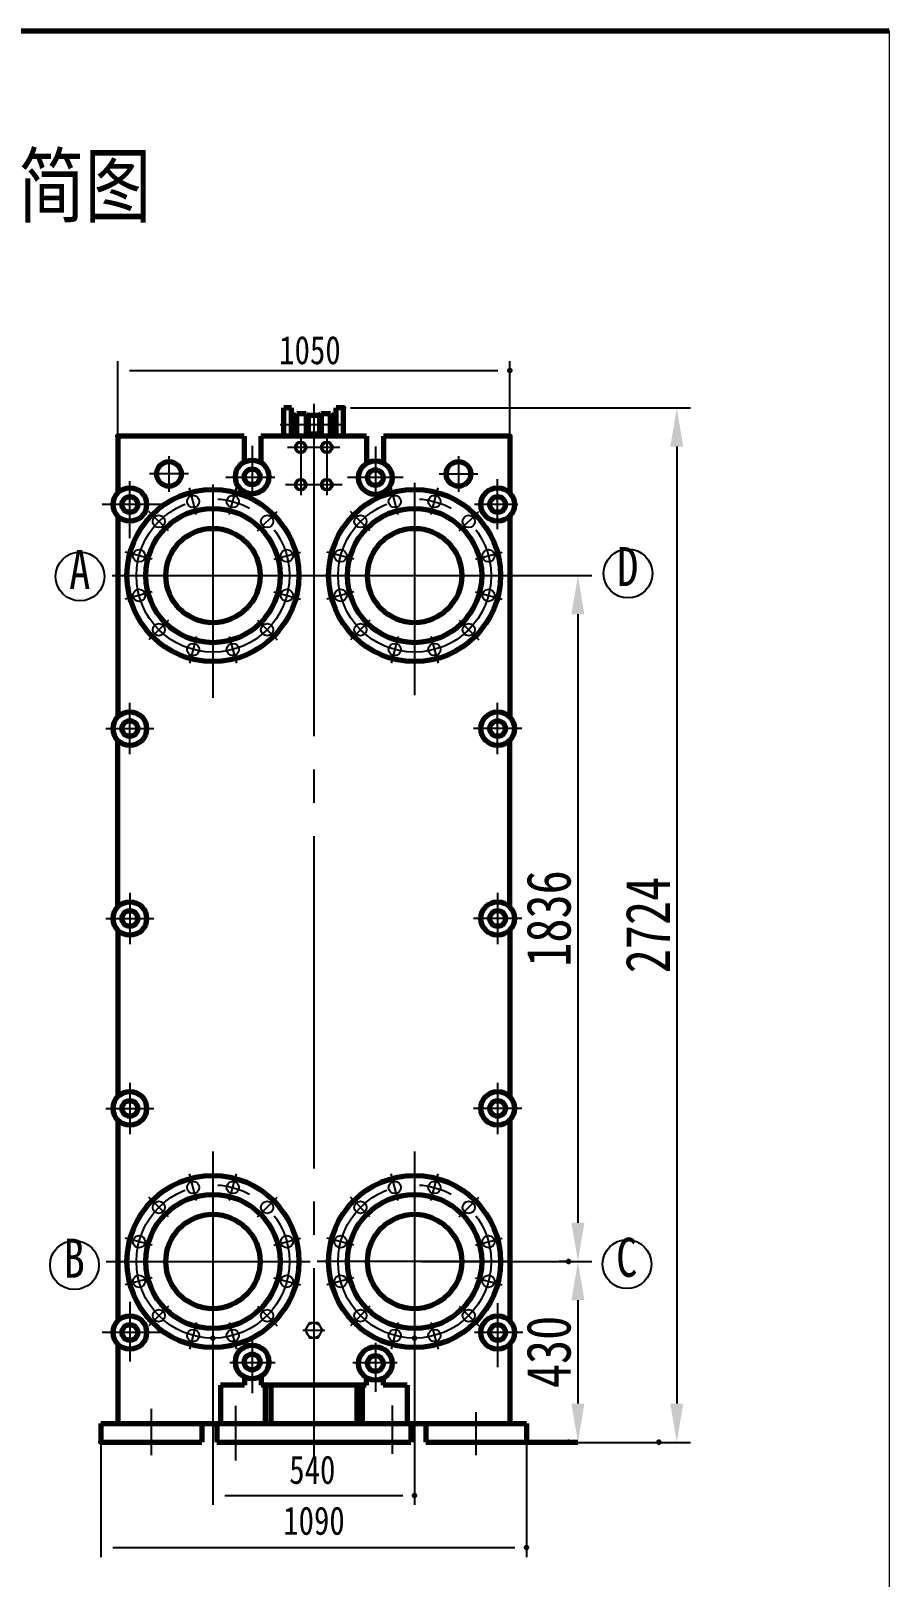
# Model space of a CAD drawing. Header units: millimetres. Extents: x -1351 to 1275, y 768 to 1047.
# Drawn here: x -1017.9 to -940.4, y 907.1 to 1046.6 of the extents above; entities that cross this region are included whole.
import ezdxf

# ---------------------------------------------------------------- set-up
doc = ezdxf.new("R2010")
doc.units = ezdxf.units.MM
doc.linetypes.add('EB_DASHDOT', pattern=[39, 30, -3, 3, -3])
doc.layers.get('0').update_dxf_attribs({"lineweight": 0})
for name, color, linetype, lineweight in [('CAXA0', 7, 'Continuous', 70), ('CAXA1', 1, 'EB_DASHDOT', 25), ('CAXA3', 7, 'Continuous', 25), ('CAXA4', 3, 'Continuous', 25)]:
    doc.layers.add(name, color=color, linetype=linetype, lineweight=lineweight)
doc.styles.add('HZTXT', font='TXT.SHX', dxfattribs={"width": 0.8, "bigfont": 'HZTXT.SHX'})
doc.dimstyles.get("Standard").update_dxf_attribs({"dimtxt": 4, "dimasz": 3.5, "dimexe": 1.25, "dimexo": 0.625, "dimtad": 1, "dimdec": 4, "dimdsep": 46, "dimtxsty": 'HZTXT', "dimcen": 0, "dimclrd": 256, "dimclre": 256, "dimclrt": 256, "dimadec": 0, "dimazin": 0, "dimtfac": 1, "dimtdec": 4, "dimtmove": 0, "dimatfit": 3, "dimfxl": 0, "dimtolj": 1, "dimtzin": 0, "dimarcsym": 0})

# ---------------------------------------------------------------- blocks, each defined once
blk = doc.blocks.new('*D20')
at = {"layer": 'CAXA0', "linetype": 'Continuous', "lineweight": -2}
for p, q in [((-989, 1012.6), (-958.28, 1012.6)), ((-959.53, 1009.1), (-959.53, 922.72)), ((-972.47, 919.22), (-958.28, 919.22))]:
    blk.add_line(p, q, dxfattribs=at)
at = {"layer": 'CAXA0', "linetype": 'Continuous'}
for points in [[(-960.12, 1009.1), (-958.95, 1009.1), (-959.53, 1012.6)], [(-960.12, 922.72), (-958.95, 922.72), (-959.53, 919.22)]]:
    blk.add_solid(points, dxfattribs=at)
at = {"layer": 'Defpoints', "color": 0, "linetype": 'Continuous'}
for p in [(-989.62, 1012.6), (-973.1, 919.22), (-959.53, 919.22)]:
    blk.add_point(p, dxfattribs=at)
at = {"layer": 'CAXA0', "linetype": 'Continuous', "lineweight": 70, "insert": (-962.16, 965.91), "char_height": 4, "attachment_point": 5, "rotation": 90, "style": 'HZTXT'}
blk.add_mtext('\\A1;\\fFangSong_GB2312;2724', dxfattribs=at)
blk = doc.blocks.new('*D29')
at = {"layer": 'CAXA0', "linetype": 'Continuous', "lineweight": -2}
for p, q in [((-982.56, 997.46), (-967.21, 997.46)), ((-968.46, 993.96), (-968.46, 939.04)), ((-982.56, 935.54), (-967.21, 935.54))]:
    blk.add_line(p, q, dxfattribs=at)
at = {"layer": 'CAXA0', "linetype": 'Continuous'}
for points in [[(-969.05, 993.96), (-967.88, 993.96), (-968.46, 997.46)], [(-969.05, 939.04), (-967.88, 939.04), (-968.46, 935.54)]]:
    blk.add_solid(points, dxfattribs=at)
at = {"layer": 'Defpoints', "color": 0, "linetype": 'Continuous'}
for p in [(-983.18, 997.46), (-983.18, 935.54), (-968.46, 935.54)]:
    blk.add_point(p, dxfattribs=at)
at = {"layer": 'CAXA0', "linetype": 'Continuous', "lineweight": 70, "insert": (-971.09, 966.5), "char_height": 4, "attachment_point": 5, "rotation": 90, "style": 'HZTXT'}
blk.add_mtext('\\A1;\\fFangSong_GB2312;1836', dxfattribs=at)
blk = doc.blocks.new('*D30')
at = {"layer": 'CAXA3', "lineweight": -2}
for p, q in [((-982.59, 935.54), (-967.21, 935.54)), ((-968.46, 932.04), (-968.46, 922.72)), ((-972.47, 919.22), (-967.21, 919.22))]:
    blk.add_line(p, q, dxfattribs=at)
at = {"layer": 'CAXA3'}
for points in [[(-969.05, 932.04), (-967.88, 932.04), (-968.46, 935.54)], [(-969.05, 922.72), (-967.88, 922.72), (-968.46, 919.22)]]:
    blk.add_solid(points, dxfattribs=at)
at = {"layer": 'Defpoints', "color": 0}
for p in [(-983.21, 935.54), (-973.1, 919.22), (-968.46, 919.22)]:
    blk.add_point(p, dxfattribs=at)
at = {"layer": 'CAXA3', "insert": (-971.09, 927.38), "char_height": 4, "attachment_point": 5, "rotation": 90, "style": 'HZTXT'}
blk.add_mtext('\\A1;\\fFangSong_GB2312;430', dxfattribs=at)

msp = doc.modelspace()

# ---------------------------------------------------------------- linework, layer by layer
at = {"color": 7}
msp.add_line((-940.35817, 1046.60882), (-940.35817, 775.60882), dxfattribs=at)
at = {"color": 0, "linetype": 'Continuous', "lineweight": 25}
msp.add_line((-974.61517, 935.5436), (-968.46355, 935.5436), dxfattribs=at)
at = {"color": 0, "linetype": 'Continuous', "lineweight": 70}
msp.add_circle((-983.2142, 935.5436), 7.76451, dxfattribs=at)
at = {"layer": 'CAXA0', "color": 0, "linetype": 'Continuous', "lineweight": 70}
for p, q in [((-1120.35817, 1046.60882), (-940.35817, 1046.60882)), ((-995.0168, 1010.03487), (-995.0168, 1012.59772)), ((-994.34237, 1012.59772), (-995.0168, 1012.59772)), ((-994.34237, 1010.03487), (-994.34237, 1012.59772)), ((-994.17376, 1011.72095), (-993.83654, 1012.05817)), ((-992.9935, 1012.05817), (-993.83654, 1012.05817)), ((-993.83654, 1010.03487), (-993.83654, 1012.05817)), ((-992.9935, 1012.05817), (-992.82489, 1011.88956)), ((-992.9935, 1012.05817), (-992.9935, 1010.03487)), ((-991.81324, 1011.88956), (-992.82489, 1011.88956)), ((-992.82489, 1011.88956), (-992.82489, 1010.20348)), ((-991.64463, 1012.05817), (-991.81324, 1011.88956)), ((-991.81324, 1011.88956), (-991.81324, 1010.20348)), ((-990.80159, 1012.05817), (-991.64463, 1012.05817)), ((-991.64463, 1012.05817), (-991.64463, 1010.03487)), ((-990.80159, 1012.05817), (-990.46437, 1011.72095)), ((-990.80159, 1010.03487), (-990.80159, 1012.05817)), ((-990.29576, 1010.03487), (-990.29576, 1012.59772)), ((-989.62133, 1012.59772), (-990.29576, 1012.59772)), ((-989.62133, 1010.03487), (-989.62133, 1012.59772)), ((-994.34237, 1011.72095), (-994.17376, 1011.72095)), ((-994.34237, 1010.37209), (-994.17376, 1010.37209)), ((-994.17376, 1011.72095), (-994.17376, 1010.37209)), ((-994.17376, 1010.37209), (-993.83654, 1010.03487)), ((-990.46437, 1010.37209), (-990.80159, 1010.03487)), ((-990.46437, 1011.72095), (-990.46437, 1010.37209)), ((-990.46437, 1011.72095), (-990.29576, 1011.72095)), ((-990.46437, 1010.37209), (-990.29576, 1010.37209)), ((-998.60817, 1010.03487), (-1010.02297, 1010.03487)), ((-1010.02297, 1010.03487), (-1010.02297, 1004.91502)), ((-998.60817, 1010.03487), (-998.60817, 1007.69228)), ((-987.54744, 1010.03487), (-997.09069, 1010.03487)), ((-997.09069, 1010.03487), (-997.09069, 1007.65332)), ((-992.9935, 1010.03487), (-992.82489, 1010.20348)), ((-991.81324, 1010.20348), (-992.82489, 1010.20348)), ((-991.81324, 1010.20348), (-991.64463, 1010.03487)), ((-987.54744, 1010.03487), (-987.54744, 1007.58588)), ((-986.02997, 1010.03487), (-986.02997, 1007.62483)), ((-974.61517, 1010.03487), (-986.02997, 1010.03487)), ((-974.61517, 1010.03487), (-974.61517, 1004.91502)), ((-1010.02297, 1002.81586), (-1010.02297, 984.68864)), ((-974.61517, 1002.81586), (-974.61517, 984.68864)), ((-1010.02297, 967.54972), (-1010.02297, 982.58948)), ((-974.61517, 967.54972), (-974.61517, 982.58948)), ((-1010.02297, 965.45056), (-1010.02297, 950.4108)), ((-974.61517, 965.45056), (-974.61517, 950.4108)), ((-1010.02297, 948.31164), (-1010.02297, 930.18441)), ((-974.61517, 948.31164), (-974.61517, 930.18441)), ((-1010.02297, 928.08526), (-1010.02297, 920.90857)), ((-974.61517, 928.08526), (-974.61517, 920.90857)), ((-998.57444, 924.38172), (-1000.7495, 924.38172)), ((-1000.7495, 924.38172), (-1000.7495, 920.90857)), ((-998.57444, 925.1216), (-998.57444, 924.38172)), ((-997.05697, 925.19961), (-997.05697, 924.38172)), ((-987.58117, 924.38172), (-997.05697, 924.38172)), ((-996.70289, 924.38172), (-996.70289, 920.90857)), ((-996.19706, 924.38172), (-996.19706, 920.90857)), ((-988.44107, 924.38172), (-988.44107, 920.90857)), ((-987.93524, 924.38172), (-987.93524, 920.90857)), ((-987.58117, 925.06472), (-987.58117, 924.38172)), ((-986.06369, 924.98671), (-986.06369, 924.38172)), ((-983.88864, 924.38172), (-986.06369, 924.38172)), ((-983.88864, 924.38172), (-983.88864, 920.90857)), ((-1011.54044, 920.90857), (-1011.54044, 919.22249)), ((-1011.54044, 920.90857), (-983.88864, 920.90857)), ((-1002.43558, 920.90857), (-1002.43558, 919.22249)), ((-1001.08671, 920.90857), (-1001.08671, 919.22249)), ((-983.88864, 920.90857), (-973.09769, 920.90857)), ((-983.55142, 920.90857), (-983.55142, 919.22249)), ((-982.20255, 920.90857), (-982.20255, 919.22249)), ((-973.09769, 920.90857), (-973.09769, 919.22249)), ((-1011.54044, 919.22249), (-1002.43558, 919.22249)), ((-1001.08671, 919.22249), (-983.55142, 919.22249)), ((-982.20255, 919.22249), (-973.09769, 919.22249)), ((-973.09769, 919.22249), (-968.46355, 919.22249))]:
    msp.add_line(p, q, dxfattribs=at)
for centre, radius in [((-1005.39271, 1006.62287), 1.10981), ((-997.88315, 1006.3592), 1.51748), ((-986.75498, 1006.29176), 1.51748), ((-979.24542, 1006.62287), 1.10981), ((-997.88315, 1006.3592), 0.70816), ((-986.75498, 1006.29176), 0.70816), ((-1008.92701, 1003.86544), 1.51748), ((-1001.42393, 997.45667), 7.76451), ((-983.2142, 997.45667), 7.76451), ((-975.71112, 1003.86544), 1.51748), ((-1008.92701, 1003.86544), 0.70816), ((-1001.42393, 997.45667), 6.06139), ((-983.2142, 997.45667), 6.06139), ((-975.71112, 1003.86544), 0.70816), ((-1001.42393, 997.45667), 4.25779), ((-983.2142, 997.45667), 4.25779), ((-1008.92701, 983.63906), 1.51748), ((-1008.92701, 983.63906), 0.70816), ((-975.71112, 983.63906), 1.51748), ((-975.71112, 983.63906), 0.70816), ((-1008.92701, 966.50014), 1.51748), ((-1008.92701, 966.50014), 0.70816), ((-975.71112, 966.50014), 1.51748), ((-975.71112, 966.50014), 0.70816), ((-1008.92701, 949.36122), 1.51748), ((-975.71112, 949.36122), 1.51748), ((-1008.92701, 949.36122), 0.70816), ((-975.71112, 949.36122), 0.70816), ((-1001.42393, 935.5436), 7.76451), ((-1001.42393, 935.5436), 6.06139), ((-983.2142, 935.5436), 6.06139), ((-1001.42393, 935.5436), 4.25779), ((-983.2142, 935.5436), 4.25779), ((-1008.92701, 929.13483), 1.51748), ((-1008.92701, 929.13483), 0.70816), ((-975.71112, 929.13483), 1.51748), ((-975.71112, 929.13483), 0.70816), ((-997.88315, 926.47246), 1.51748), ((-997.88315, 926.47246), 0.70816), ((-986.75498, 926.33758), 1.51748), ((-986.75498, 926.33758), 0.70816)]:
    msp.add_circle(centre, radius, dxfattribs=at)
for p in [(-989.62133, 1012.59772), (-989.62133, 1012.59772), (-1010.02297, 1010.03487), (-974.61517, 1010.03487), (-974.61517, 997.45667), (-1001.42393, 928.63065), (-983.2142, 928.63065), (-1011.54044, 919.22249), (-973.09769, 919.22249), (-973.09769, 919.22249), (-973.09769, 919.22249), (-973.09769, 919.22249)]:
    msp.add_point(p, dxfattribs=at)
at = {"layer": 'CAXA1', "color": 0, "linetype": 'EB_DASHDOT', "lineweight": 25}
for p, q in [((-992.31907, 1012.94546), (-992.31907, 917.71635)), ((-989.41796, 1011.04652), (-995.35656, 1011.04652)), ((-997.88315, 1009.14986), (-997.88315, 1004.47397)), ((-989.95805, 1009.02322), (-994.68008, 1009.02322)), ((-993.49933, 1009.82764), (-993.49933, 1004.70429)), ((-991.13881, 1009.82764), (-991.13881, 1004.70429)), ((-986.75498, 1009.10009), (-986.75498, 1004.3497)), ((-1005.39271, 1008.23799), (-1005.39271, 1005.00775)), ((-979.24542, 1008.23799), (-979.24542, 1005.00775)), ((-1003.64395, 1006.62287), (-1007.14147, 1006.62287)), ((-1000.24532, 1006.32548), (-995.82614, 1006.32548)), ((-989.25897, 1006.32548), (-984.24586, 1006.32548)), ((-980.99419, 1006.62287), (-977.49666, 1006.62287)), ((-975.71112, 1001.63139), (-975.71112, 1006.14953)), ((-1008.92701, 1000.81452), (-1008.92701, 1005.96578)), ((-1002.89757, 1002.95635), (-1003.54418, 1005.36957)), ((-1001.42393, 1005.67122), (-1001.42393, 986.40944)), ((-999.95029, 1002.95635), (-999.30367, 1005.36957)), ((-989.75797, 1005.65105), (-994.88016, 1005.65105)), ((-984.68784, 1002.95635), (-985.33446, 1005.36957)), ((-983.2142, 1005.80805), (-983.2142, 986.65953)), ((-981.74057, 1002.95635), (-981.09395, 1005.36957)), ((-1006.04874, 1003.86544), (-1011.43491, 1003.86544)), ((-973.88486, 1003.86544), (-977.80507, 1003.86544)), ((-1005.44998, 1001.48272), (-1007.21657, 1003.24931)), ((-997.39788, 1001.48272), (-995.63128, 1003.24931)), ((-987.24025, 1001.48272), (-989.00685, 1003.24931)), ((-979.18816, 1001.48272), (-977.42156, 1003.24931)), ((-1006.92361, 998.93031), (-1009.33683, 999.57692)), ((-995.92424, 998.93031), (-993.51103, 999.57692)), ((-988.71389, 998.93031), (-991.1271, 999.57692)), ((-977.71452, 998.93031), (-975.30131, 999.57692)), ((-1010.52879, 997.45667), (-991.18495, 997.45667)), ((-992.31907, 997.45667), (-972.97523, 997.45667)), ((-1006.92361, 995.98303), (-1009.33683, 995.33641)), ((-995.92424, 995.98303), (-993.51103, 995.33641)), ((-988.71389, 995.98303), (-991.1271, 995.33641)), ((-977.71452, 995.98303), (-975.30131, 995.33641)), ((-1005.44998, 993.43062), (-1007.21657, 991.66403)), ((-997.39788, 993.43062), (-995.63128, 991.66403)), ((-987.24025, 993.43062), (-989.00685, 991.66403)), ((-979.18816, 993.43062), (-977.42156, 991.66403)), ((-1002.89757, 991.95698), (-1003.54418, 989.54377)), ((-999.95029, 991.95698), (-999.30367, 989.54377)), ((-984.68784, 991.95698), (-985.33446, 989.54377)), ((-981.74057, 991.95698), (-981.09395, 989.54377)), ((-1008.92701, 981.32686), (-1008.92701, 985.95125)), ((-975.71112, 981.32686), (-975.71112, 985.95125)), ((-1011.09677, 983.63906), (-1006.75725, 983.63906)), ((-973.54136, 983.63906), (-977.88088, 983.63906)), ((-1008.92701, 968.81234), (-1008.92701, 964.18794)), ((-975.71112, 968.81234), (-975.71112, 964.18794)), ((-1011.09677, 966.50014), (-1006.75725, 966.50014)), ((-973.54136, 966.50014), (-977.88088, 966.50014)), ((-1008.92701, 951.67342), (-1008.92701, 947.04902)), ((-975.71112, 951.67342), (-975.71112, 947.04902)), ((-1011.09677, 949.36122), (-1006.75725, 949.36122)), ((-973.54136, 949.36122), (-977.88088, 949.36122)), ((-1001.42393, 945.4663), (-1001.42393, 926.19422)), ((-983.2142, 945.4663), (-983.2142, 926.19422)), ((-1002.89757, 941.04329), (-1003.54418, 943.4565)), ((-999.95029, 941.04329), (-999.30367, 943.4565)), ((-984.68784, 941.04329), (-985.33446, 943.4565)), ((-981.74057, 941.04329), (-981.09395, 943.4565)), ((-1005.44998, 939.56965), (-1007.21657, 941.33625)), ((-997.39788, 939.56965), (-995.63128, 941.33625)), ((-987.24025, 939.56965), (-989.00685, 941.33625)), ((-979.18816, 939.56965), (-977.42156, 941.33625)), ((-1006.92361, 937.01724), (-1009.33683, 937.66386)), ((-995.92424, 937.01724), (-993.51103, 937.66386)), ((-988.71389, 937.01724), (-991.1271, 937.66386)), ((-977.71452, 937.01724), (-975.30131, 937.66386)), ((-1011.06818, 935.5436), (-992.63583, 935.5436)), ((-974.42611, 935.5436), (-992.0023, 935.5436)), ((-1006.92361, 934.06997), (-1009.33683, 933.42335)), ((-995.92424, 934.06997), (-993.51103, 933.42335)), ((-988.71389, 934.06997), (-991.1271, 933.42335)), ((-977.71452, 934.06997), (-975.30131, 933.42335)), ((-1008.92701, 931.90589), (-1008.92701, 926.52141)), ((-1005.44998, 931.51756), (-1007.21657, 929.75096)), ((-997.39788, 931.51756), (-995.63128, 929.75096)), ((-987.24025, 931.51756), (-989.00685, 929.75096)), ((-979.18816, 931.51756), (-977.42156, 929.75096)), ((-975.71112, 931.79701), (-975.71112, 925.99267)), ((-1002.89757, 930.04392), (-1003.54418, 927.63071)), ((-999.95029, 930.04392), (-999.30367, 927.63071)), ((-984.68784, 930.04392), (-985.33446, 927.63071)), ((-981.74057, 930.04392), (-981.09395, 927.63071)), ((-1006.04874, 929.13483), (-1011.43491, 929.13483)), ((-997.88315, 928.4227), (-997.88315, 923.66041)), ((-993.31167, 929.33881), (-991.33354, 929.33881)), ((-986.75498, 928.19123), (-986.75498, 923.79207)), ((-973.43151, 929.13483), (-977.80507, 929.13483)), ((-995.81452, 926.40502), (-999.89016, 926.40502)), ((-984.79367, 926.40502), (-988.79053, 926.40502)), ((-999.40063, 922.5191), (-999.40063, 917.59745)), ((-985.23751, 922.54252), (-985.23751, 918.16978)), ((-1006.98801, 918.06068), (-1006.98801, 922.24702)), ((-977.65012, 918.06068), (-977.65012, 921.95219))]:
    msp.add_line(p, q, dxfattribs=at)
for centre in [(-1001.42393, 997.45667), (-983.2142, 997.45667), (-1001.42393, 935.5436), (-983.2142, 935.5436)]:
    msp.add_circle(centre, 6.91295, dxfattribs=at)
at = {"layer": 'CAXA4', "color": 0, "linetype": 'Continuous', "lineweight": 25}
for p, q in [((-1010.02297, 1010.03487), (-1010.02297, 1016.80719)), ((-1008.95852, 1015.95563), (-975.67962, 1015.95563)), ((-974.61517, 1010.03487), (-974.61517, 1016.80719)), ((-969.31511, 935.5436), (-970.16667, 935.5436)), ((-1001.42393, 928.63065), (-1001.42393, 913.57289)), ((-983.2142, 928.63065), (-983.2142, 913.57289)), ((-1011.54044, 919.22249), (-1011.54044, 908.86563)), ((-973.09769, 919.22249), (-973.09769, 908.86563)), ((-1000.35948, 914.42445), (-984.27865, 914.42445)), ((-1010.476, 909.71719), (-974.16214, 909.71719))]:
    msp.add_line(p, q, dxfattribs=at)
at = {"layer": 'CAXA4', "color": 0, "linetype": 'Continuous'}
for points in [[(-993.73296, 1009.42788), (-993.96659, 1009.02322), (-993.73296, 1008.61856), (-993.2657, 1008.61856), (-993.03207, 1009.02322), (-993.2657, 1009.42788), (-993.73296, 1009.42788)], [(-991.37244, 1009.42788), (-991.60607, 1009.02322), (-991.37244, 1008.61856), (-990.90518, 1008.61856), (-990.67155, 1009.02322), (-990.90518, 1009.42788), (-991.37244, 1009.42788)], [(-993.73296, 1006.05571), (-993.96659, 1005.65105), (-993.73296, 1005.24639), (-993.2657, 1005.24639), (-993.03207, 1005.65105), (-993.2657, 1006.05571), (-993.73296, 1006.05571)], [(-991.37244, 1006.05571), (-991.60607, 1005.65105), (-991.37244, 1005.24639), (-990.90518, 1005.24639), (-990.67155, 1005.65105), (-990.90518, 1006.05571), (-991.37244, 1006.05571)], [(-992.70845, 930.01324), (-993.09784, 929.33881), (-992.70845, 928.66438), (-991.92968, 928.66438), (-991.5403, 929.33881), (-991.92968, 930.01324), (-992.70845, 930.01324)]]:
    msp.add_lwpolyline(points, dxfattribs=at)
at = {"layer": 'CAXA4', "color": 0, "linetype": 'Continuous', "lineweight": 25}
for centre, radius in [((-993.49933, 1009.02322), 0.53175), ((-993.49933, 1009.02322), 0.40466), ((-991.13881, 1009.02322), 0.53175), ((-991.13881, 1009.02322), 0.40466), ((-993.49933, 1005.65105), 0.53175), ((-991.13881, 1005.65105), 0.53175), ((-993.49933, 1005.65105), 0.40466), ((-991.13881, 1005.65105), 0.40466), ((-1003.21313, 1004.13407), 0.55351), ((-999.63473, 1004.13407), 0.55351), ((-985.00341, 1004.13407), 0.55351), ((-981.425, 1004.13407), 0.55351), ((-1006.31212, 1002.34486), 0.55351), ((-996.53573, 1002.34486), 0.55351), ((-988.1024, 1002.34486), 0.55351), ((-978.32601, 1002.34486), 0.55351), ((-1013.43257, 997.37367), 2.20656), ((-1008.10133, 999.24587), 0.55351), ((-994.74653, 999.24587), 0.55351), ((-989.8916, 999.24587), 0.55351), ((-976.53681, 999.24587), 0.55351), ((-963.93823, 997.64092), 2.20656), ((-1008.10133, 995.66747), 0.55351), ((-994.74653, 995.66747), 0.55351), ((-989.8916, 995.66747), 0.55351), ((-976.53681, 995.66747), 0.55351), ((-1006.31212, 992.56847), 0.55351), ((-996.53573, 992.56847), 0.55351), ((-988.1024, 992.56847), 0.55351), ((-978.32601, 992.56847), 0.55351), ((-1003.21313, 990.77927), 0.55351), ((-999.63473, 990.77927), 0.55351), ((-985.00341, 990.77927), 0.55351), ((-981.425, 990.77927), 0.55351), ((-1003.21313, 942.221), 0.55351), ((-999.63473, 942.221), 0.55351), ((-985.00341, 942.221), 0.55351), ((-981.425, 942.221), 0.55351), ((-1006.31212, 940.4318), 0.55351), ((-996.53573, 940.4318), 0.55351), ((-988.1024, 940.4318), 0.55351), ((-978.32601, 940.4318), 0.55351), ((-1008.10133, 937.33281), 0.55351), ((-994.74653, 937.33281), 0.55351), ((-989.8916, 937.33281), 0.55351), ((-976.53681, 937.33281), 0.55351), ((-1013.92886, 935.21782), 2.20656), ((-964.02703, 935.30182), 2.20656), ((-1008.10133, 933.7544), 0.55351), ((-994.74653, 933.7544), 0.55351), ((-989.8916, 933.7544), 0.55351), ((-976.53681, 933.7544), 0.55351), ((-1006.31212, 930.65541), 0.55351), ((-996.53573, 930.65541), 0.55351), ((-988.1024, 930.65541), 0.55351), ((-978.32601, 930.65541), 0.55351), ((-1003.21313, 928.86621), 0.55351), ((-999.63473, 928.86621), 0.55351), ((-992.31907, 929.33881), 0.67443), ((-985.00341, 928.86621), 0.55351), ((-981.425, 928.86621), 0.55351)]:
    msp.add_circle(centre, radius, dxfattribs=at)
for centre, start, end in [((-997.88315, 1006.3592), 0, 270), ((-986.75498, 1006.29176), 0, 270), ((-1008.92701, 1003.86544), 90, 0), ((-975.71112, 1003.86544), 90, 0), ((-1008.92701, 983.63906), 180, 90), ((-975.71112, 983.63906), 90, 0), ((-1008.92701, 966.50014), 270, 180), ((-975.71112, 966.50014), 0, 270), ((-1008.92701, 949.36122), 270, 180), ((-975.71112, 949.36122), 0, 270), ((-1008.92701, 929.13483), 0, 270), ((-975.71112, 929.13483), 0, 270), ((-997.88315, 926.47246), 0, 270), ((-986.75498, 926.33758), 0, 270)]:
    msp.add_arc(centre, 0.59378, start, end, dxfattribs=at)
at = {"layer": 'CAXA4', "color": 0, "linetype": 'Continuous', "lineweight": 70}
for p in [(-974.61517, 1015.95563), (-969.31511, 935.5436), (-969.31511, 919.22249), (-961.14584, 919.22249), (-983.2142, 914.42445), (-973.09769, 909.71719)]:
    msp.add_point(p, dxfattribs=at)

# ---------------------------------------------------------------- texts
at = {"layer": 'CAXA4', "color": 0, "linetype": 'Continuous', "lineweight": 25, "attachment_point": 1, "style": 'HZTXT'}
for s, insert, char_height in [('{\\fFangSong_GB2312|b0|i0|c134|p34;板式换热器安装简图}', (-1061.01645, 1035.39078), 5.5), ('\\fFangSong_GB2312|b0|i0|p34;1050', (-995.4467, 1019.08375), 2.5546752), ('\\fFangSong_GB2312|b0|i0|p34;A', (-1014.41297, 999.75589), 3.52), ('\\fFangSong_GB2312|b0|i0|p34;D', (-964.91864, 1000.02313), 3.52), ('\\fFangSong_GB2312|b0|i0|p34;B', (-1014.90927, 937.60003), 3.52), ('\\fFangSong_GB2312|b0|i0|p34;C', (-965.00744, 937.68403), 3.52), ('\\fFangSong_GB2312|b0|i0|p34;540', (-994.53726, 918.02853), 2.5546752), ('\\fFangSong_GB2312|b0|i0|p34;1090', (-995.08132, 913.43459), 2.5546752)]:
    msp.add_mtext(s, dxfattribs=dict(at, insert=insert, char_height=char_height))

# ---------------------------------------------------------------- dimensions: what is measured, and where the dimension line sits
at = {"layer": 'CAXA0', "color": 0, "linetype": 'Continuous', "lineweight": 70}
for base, p1, p2, text, picture, middle in [((-959.53402, 919.22249), (-989.62133, 1012.59772), (-973.09769, 919.22249), '\\fFangSong_GB2312;2724', '*D20', (-962.15902, 965.9101)), ((-968.46355, 935.5436), (-983.18339, 997.45667), (-983.18339, 935.5436), '\\fFangSong_GB2312;1836', '*D29', (-971.08855, 966.50014))]:
    dim = msp.add_linear_dim(base=base, p1=p1, p2=p2, angle=90, text=text, dimstyle='Standard', dxfattribs=at)
    dim.commit()
    dim.dimension.update_dxf_attribs({"geometry": picture, "text_midpoint": middle})
at = {"layer": 'CAXA3', "color": 7}
dim = msp.add_linear_dim(base=(-968.46355, 919.22249), p1=(-983.2142, 935.5436), p2=(-973.09769, 919.22249), angle=90, text='\\fFangSong_GB2312;430', dimstyle='Standard', dxfattribs=at)
dim.commit()
dim.dimension.update_dxf_attribs({"geometry": '*D30', "text_midpoint": (-971.08855, 927.38305)})

doc.saveas('drawing.dxf')
